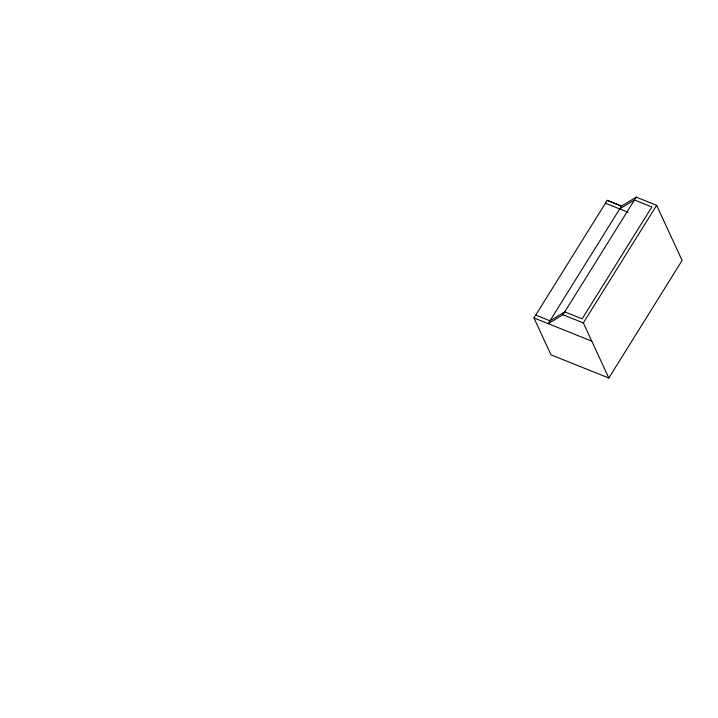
<?xml version="1.0" encoding="UTF-8"?>
<svg xmlns="http://www.w3.org/2000/svg" width="718" height="718" viewBox="0 0 718 718"><rect width="100%" height="100%" fill="white"/><g stroke="black" fill="none" stroke-linecap="round" stroke-linejoin="round"><path stroke-width="1.08" d="M533.941 317.948L607.213 200.349L621.474 206.066L636.238 197.136L656.629 205.321L682.1 260.446L608.828 378.036L550.984 354.836L533.941 317.948L591.776 341.149M621.474 206.066L548.193 323.665L562.957 314.735L636.238 197.136M608.828 378.036L583.357 322.921L656.629 205.321M619.688 208.92L634.461 199.99L651.854 206.972L582.136 318.864L564.743 311.881L549.979 320.811L535.718 315.085M605.436 203.203L628.017 212.259M562.957 314.735L583.357 322.921M607.213 200.349L621.456 206.093"/></g></svg>
